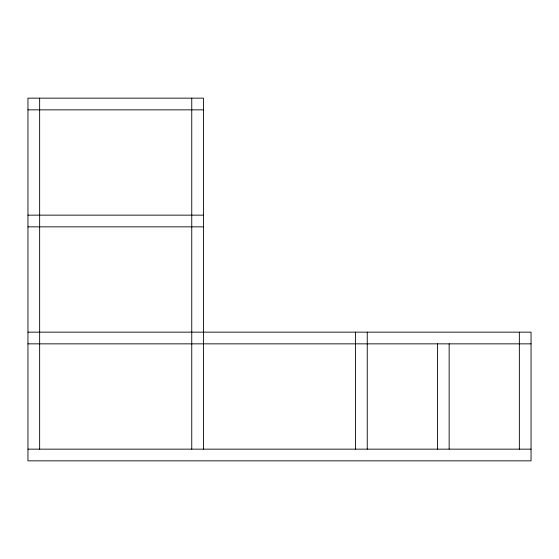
<?xml version="1.0" encoding="UTF-8"?>
<svg xmlns="http://www.w3.org/2000/svg" width="559" height="559" viewBox="0 0 559 559"><rect width="100%" height="100%" fill="white"/><g stroke="black" fill="none" stroke-linecap="round" stroke-linejoin="round"><path stroke-width="0.84" d="M27.95 109.85L203.448 109.85M27.95 215.152L203.448 215.152M27.95 226.849L203.448 226.849M27.95 332.151L531.05 332.151L531.05 460.847L27.95 460.847L27.95 98.153L203.448 98.153L203.448 449.15M27.95 343.848L531.05 343.848M27.95 449.15L531.05 449.15M519.353 332.151L519.353 449.15M449.15 343.848L449.15 449.15M437.452 343.848L437.452 449.15M367.249 332.151L367.249 449.15M355.552 332.151L355.552 449.15M191.751 98.153L191.751 449.15M39.647 98.153L39.647 449.15"/></g></svg>
